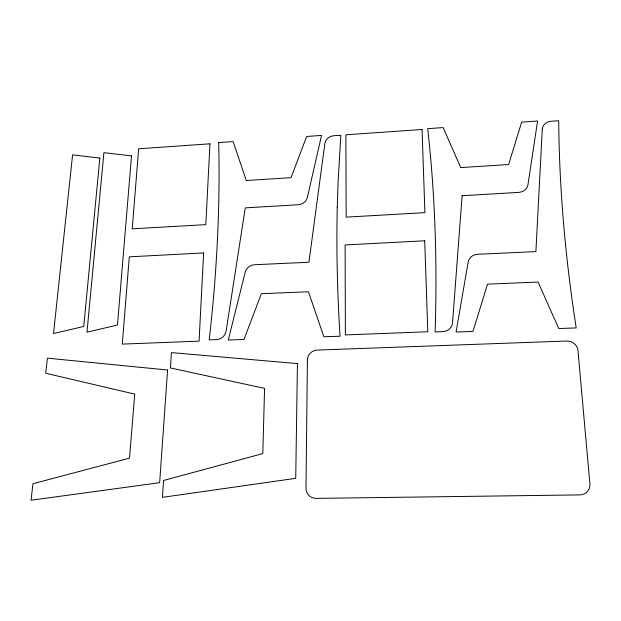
<?xml version="1.0" encoding="UTF-8"?>
<svg xmlns="http://www.w3.org/2000/svg" width="621" height="621" viewBox="0 0 621 621"><rect width="100%" height="100%" fill="white"/><g stroke="black" fill="none" stroke-linecap="round" stroke-linejoin="round"><path stroke-width="0.93" d="M218.654 142.605L233.147 141.588L246.265 180.517L291.063 177.676L306.642 136.465L321.546 135.425L307.348 197.501A9.237 8.182 -20.6 0 1 298.29 204.736L245.272 207.872L226.091 331.14A9.626 8.795 -35.5 0 1 216.418 339.617L209.192 339.897A1909.001 1008.9 -52 0 0 218.677 142.597M307.418 359.823L305.99 488.145A10.425 10.161 -59.8 0 0 316.12 498.384L579.735 494.906A11.349 10.526 32.2 0 0 589.911 483.93L577.957 350.391A10.627 9.726 14 0 0 566.569 341.022L317.238 350.081A9.866 9.338 -26.1 0 0 307.418 359.823M337.25 207.321C336.303 250.302 337.327 293.314 340.06 336.217L323.851 336.768L308.451 291.761L261.348 293.702L244.014 339.477L228.287 340.005L245.21 272.145A9.447 8.554 -27.8 0 1 254.525 264.732L308.924 262.248L324.884 143.389A9.129 7.926 -16.8 0 1 333.896 135.712L340.851 135.254L338.034 182.892L337.25 207.321M297.428 363.595L295.728 478.325L162.461 497.336L163.502 480.491L262.823 453.602L264.569 388.381L170.449 367.95L171.396 352.604L297.428 363.595M209.96 143.816L205.807 224.639L132.234 228.823L138.638 148.784L209.96 143.816M203.634 252.941L199.069 341.146L122.29 344.096L129.292 256.838L203.634 252.941M542.28 129.16L535.9 251.606L477.565 254.276A9.936 9.036 -1.3 0 0 468.203 261.93L456.086 332.01L472.977 331.435L487.524 284.139L538.081 282.058L558.776 328.525L576.21 327.935C565.545 259.399 559.288 190.135 558.706 120.761L551.269 121.242A9.68 8.259 -1 0 0 542.28 129.16M167.585 370.015L159.651 482.68L31.05 500.239L32.952 483.72L129.51 458.151L134.741 394.102L45.675 373.244L47.406 358.162L167.585 370.015M462.109 195.731L452.523 322.873A10.037 9.377 -2.4 0 1 442.866 331.645L435.111 331.94A1945.904 1105.714 -53.7 0 0 427.698 128.671L443.153 127.592L460.728 167.585L508.63 164.549L521.656 122.127L537.584 121.017L527.935 184.911A9.773 8.562 -1.3 0 1 518.846 192.378L462.109 195.731M131.505 155.902L117.47 325.031L86.987 332.173L103.901 152.657L131.505 155.902M99.849 158.091L83.75 326.444L53.522 333.547L72.587 154.846L99.849 158.091M422.063 129.494L345.881 134.796L346.161 217.133L424.911 212.654L422.063 129.494M424.71 240.785L345.121 244.961L345.385 334.921L427.791 331.746L424.71 240.785"/></g></svg>
